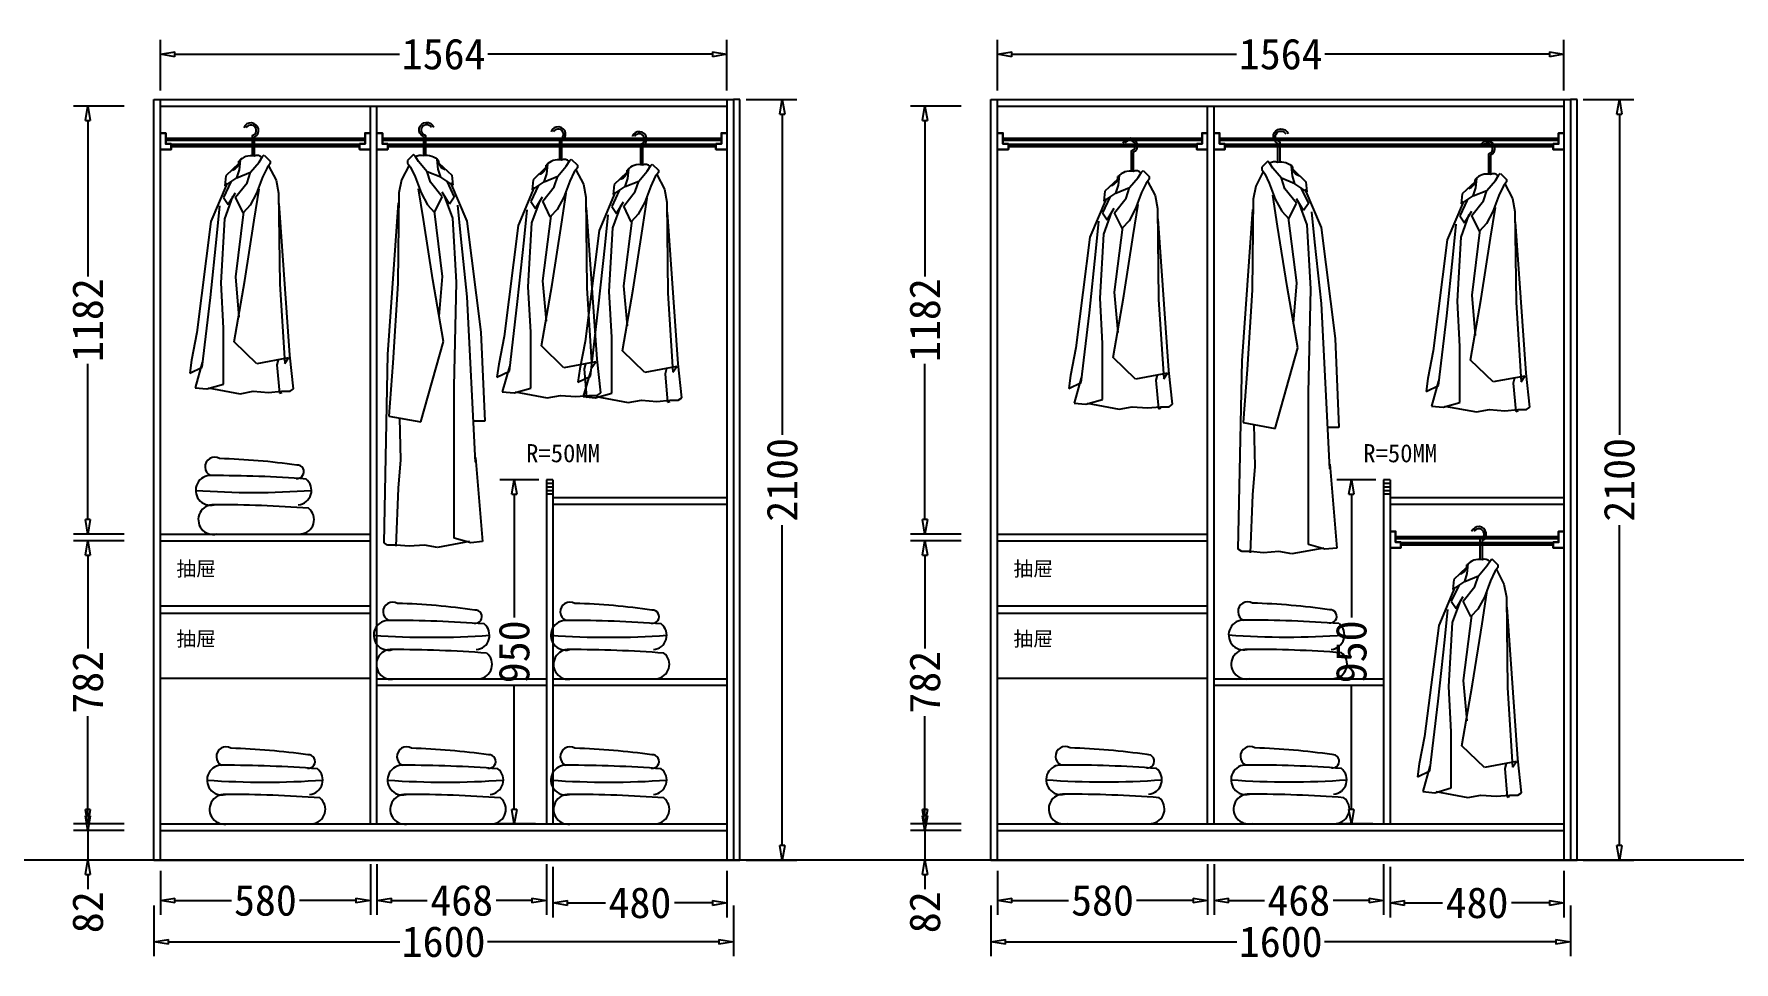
# Model space of a CAD drawing. Header units: millimetres. Extents: x 304407 to 361076, y -1262425 to -1203358.
# Drawn here: x 313729 to 318422, y -1209244 to -1206681 of the extents above; entities that cross this region are included whole.
import ezdxf

# ---------------------------------------------------------------- set-up
doc = ezdxf.new("R2010")
doc.units = ezdxf.units.MM
doc.header["$LTSCALE"] = 20
doc.layers.get('Defpoints').update_dxf_attribs({"color": 250})
for name, color, linetype in [('8', 8, 'Continuous'), ('LAYER10', 11, 'Continuous'), ('LAYER8', 11, 'Continuous'), ('图层3', 4, 'Continuous'), ('墙体', 40, 'Continuous')]:
    doc.layers.add(name, color=color, linetype=linetype)
doc.styles.get("Standard").update_dxf_attribs({"font": 'SimSun.ttf', "height": 85})
doc.styles.add('text', font='SimSun.ttf', dxfattribs={"height": 85})
doc.dimstyles.new('周文晶', dxfattribs={"dimtxt": 70, "dimasz": 40, "dimexe": 40, "dimexo": 30, "dimgap": 10, "dimtad": 0, "dimdec": 0, "dimtxsty": 'Standard', "dimblk": 'CLOSEDBLANK', "dimcen": 200, "dimclrd": 256, "dimclre": 256, "dimadec": 0, "dimazin": 0, "dimtfac": 1, "dimtdec": 0, "dimtmove": 0, "dimatfit": 3, "dimldrblk": 'CLOSEDBLANK', "dimfxl": 100, "dimfxlon": 1, "dimarcsym": 0})

# ---------------------------------------------------------------- blocks, each defined once
blk = doc.blocks.new('_ClosedBlank')
at = {"color": 0, "linetype": 'ByBlock', "lineweight": -2}
for p, q in [((-1, 0.17), (0, 0)), ((-1, 0.17), (-1, -0.17)), ((0, 0), (-1, -0.17))]:
    blk.add_line(p, q, dxfattribs=at)
blk = doc.blocks.new('*D96')
at = {"lineweight": -2, "transparency": 16777216}
for p, q in [((316388.9, -1208992.6), (316388.9, -1209114.2)), ((316968.9, -1208974.2), (316968.9, -1209114.2)), ((316428.9, -1209074.2), (316584.9, -1209074.2)), ((316928.9, -1209074.2), (316773, -1209074.2))]:
    blk.add_line(p, q, dxfattribs=at)
at = {"layer": 'Defpoints', "color": 0, "transparency": 16777216}
for p in [(316968.9, -1208862.6), (316388.9, -1208962.6), (316968.9, -1209074.2)]:
    blk.add_point(p, dxfattribs=at)
at = {"lineweight": -2, "transparency": 16777216, "xscale": 40, "yscale": 40, "zscale": 40, "rotation": 180}
blk.add_blockref('_ClosedBlank', (316388.9, -1209074.2), dxfattribs=at)
at = {"lineweight": -2, "transparency": 16777216, "xscale": 40, "yscale": 40, "zscale": 40}
blk.add_blockref('_ClosedBlank', (316968.9, -1209074.2), dxfattribs=at)
at = {"color": 0, "transparency": 16777216, "insert": (316678.9, -1209074.2), "char_height": 85, "attachment_point": 5}
blk.add_mtext('580', dxfattribs=at)
blk = doc.blocks.new('*D97')
at = {"lineweight": -2, "transparency": 16777216}
for p, q in [((316986.9, -1208974.2), (316986.9, -1209114.2)), ((317454.9, -1208974.2), (317454.9, -1209114.2)), ((317026.9, -1209074.2), (317125.9, -1209074.2)), ((317414.9, -1209074.2), (317315.9, -1209074.2))]:
    blk.add_line(p, q, dxfattribs=at)
at = {"layer": 'Defpoints', "color": 0, "transparency": 16777216}
for p in [(316986.9, -1206880.6), (317454.9, -1208862.6), (317454.9, -1209074.2)]:
    blk.add_point(p, dxfattribs=at)
at = {"lineweight": -2, "transparency": 16777216, "xscale": 40, "yscale": 40, "zscale": 40, "rotation": 180}
blk.add_blockref('_ClosedBlank', (316986.9, -1209074.2), dxfattribs=at)
at = {"lineweight": -2, "transparency": 16777216, "xscale": 40, "yscale": 40, "zscale": 40}
blk.add_blockref('_ClosedBlank', (317454.9, -1209074.2), dxfattribs=at)
at = {"color": 0, "transparency": 16777216, "insert": (317220.9, -1209074.2), "char_height": 85, "attachment_point": 5}
blk.add_mtext('468', dxfattribs=at)
blk = doc.blocks.new('*D98')
at = {"lineweight": -2, "transparency": 16777216}
for p, q in [((316388.9, -1206837.3), (316388.9, -1206697.3)), ((317952.9, -1206837.3), (317952.9, -1206697.3)), ((316428.9, -1206737.3), (317049, -1206737.3)), ((317912.9, -1206737.3), (317292.9, -1206737.3))]:
    blk.add_line(p, q, dxfattribs=at)
at = {"layer": 'Defpoints', "color": 0, "transparency": 16777216}
for p in [(317952.9, -1206737.3), (316388.9, -1206880.6), (317952.9, -1206880.6)]:
    blk.add_point(p, dxfattribs=at)
at = {"lineweight": -2, "transparency": 16777216, "xscale": 40, "yscale": 40, "zscale": 40, "rotation": 180}
blk.add_blockref('_ClosedBlank', (316388.9, -1206737.3), dxfattribs=at)
at = {"lineweight": -2, "transparency": 16777216, "xscale": 40, "yscale": 40, "zscale": 40}
blk.add_blockref('_ClosedBlank', (317952.9, -1206737.3), dxfattribs=at)
at = {"color": 0, "transparency": 16777216, "insert": (317170.9, -1206737.3), "char_height": 85, "attachment_point": 5}
blk.add_mtext('1564', dxfattribs=at)
blk = doc.blocks.new('*D99')
at = {"lineweight": -2, "transparency": 16777216}
for p, q in [((316370.9, -1209088.3), (316370.9, -1209228.3)), ((317970.9, -1209088.3), (317970.9, -1209228.3)), ((316410.9, -1209188.3), (317050, -1209188.3)), ((317930.9, -1209188.3), (317291.9, -1209188.3))]:
    blk.add_line(p, q, dxfattribs=at)
at = {"layer": 'Defpoints', "color": 0, "transparency": 16777216}
for p in [(316370.9, -1208962.6), (317970.9, -1208962.6), (317970.9, -1209188.3)]:
    blk.add_point(p, dxfattribs=at)
at = {"lineweight": -2, "transparency": 16777216, "xscale": 40, "yscale": 40, "zscale": 40, "rotation": 180}
blk.add_blockref('_ClosedBlank', (316370.9, -1209188.3), dxfattribs=at)
at = {"lineweight": -2, "transparency": 16777216, "xscale": 40, "yscale": 40, "zscale": 40}
blk.add_blockref('_ClosedBlank', (317970.9, -1209188.3), dxfattribs=at)
at = {"color": 0, "transparency": 16777216, "insert": (317170.9, -1209188.3), "char_height": 85, "attachment_point": 5}
blk.add_mtext('1600', dxfattribs=at)
blk = doc.blocks.new('*D100')
at = {"lineweight": -2, "transparency": 16777216}
for p, q in [((316188.7, -1208840.6), (316188.7, -1208800.6)), ((316288.7, -1208880.6), (316148.7, -1208880.6)), ((316188.7, -1208880.6), (316188.7, -1208962.6)), ((316288.7, -1208962.6), (316148.7, -1208962.6)), ((316188.7, -1209002.6), (316188.7, -1209042.6))]:
    blk.add_line(p, q, dxfattribs=at)
at = {"layer": 'Defpoints', "color": 0, "transparency": 16777216}
for p in [(316188.7, -1208880.6), (316388.9, -1208880.6), (316370.9, -1208962.6)]:
    blk.add_point(p, dxfattribs=at)
at = {"lineweight": -2, "transparency": 16777216, "xscale": 40, "yscale": 40, "zscale": 40}
for p, rotation in [((316188.7, -1208880.6), 270), ((316188.7, -1208962.6), 90)]:
    blk.add_blockref('_ClosedBlank', p, dxfattribs=dict(at, rotation=rotation))
at = {"color": 0, "transparency": 16777216, "insert": (316188.7, -1209106.7), "char_height": 85, "attachment_point": 5, "rotation": 90}
blk.add_mtext('82', dxfattribs=at)
blk = doc.blocks.new('*D101')
at = {"lineweight": -2, "transparency": 16777216}
for p, q in [((316288.7, -1208080.6), (316148.7, -1208080.6)), ((316188.7, -1208120.6), (316188.7, -1208378.5)), ((316188.7, -1208822.6), (316188.7, -1208564.8)), ((316288.7, -1208862.6), (316148.7, -1208862.6))]:
    blk.add_line(p, q, dxfattribs=at)
at = {"layer": 'Defpoints', "color": 0, "transparency": 16777216}
for p in [(316188.7, -1208080.6), (316388.9, -1208080.6), (316388.9, -1208862.6)]:
    blk.add_point(p, dxfattribs=at)
at = {"lineweight": -2, "transparency": 16777216, "xscale": 40, "yscale": 40, "zscale": 40}
for p, rotation in [((316188.7, -1208080.6), 90), ((316188.7, -1208862.6), 270)]:
    blk.add_blockref('_ClosedBlank', p, dxfattribs=dict(at, rotation=rotation))
at = {"color": 0, "transparency": 16777216, "insert": (316188.7, -1208471.6), "char_height": 85, "attachment_point": 5, "rotation": 90}
blk.add_mtext('782', dxfattribs=at)
blk = doc.blocks.new('*D102')
at = {"lineweight": -2, "transparency": 16777216}
for p, q in [((316288.7, -1206880.6), (316148.7, -1206880.6)), ((316188.7, -1206920.6), (316188.7, -1207351.4)), ((316188.7, -1208022.6), (316188.7, -1207591.9)), ((316288.7, -1208062.6), (316148.7, -1208062.6))]:
    blk.add_line(p, q, dxfattribs=at)
at = {"layer": 'Defpoints', "color": 0, "transparency": 16777216}
for p in [(316188.7, -1206880.6), (316388.9, -1206880.6), (316388.9, -1208062.6)]:
    blk.add_point(p, dxfattribs=at)
at = {"lineweight": -2, "transparency": 16777216, "xscale": 40, "yscale": 40, "zscale": 40}
for p, rotation in [((316188.7, -1206880.6), 90), ((316188.7, -1208062.6), 270)]:
    blk.add_blockref('_ClosedBlank', p, dxfattribs=dict(at, rotation=rotation))
at = {"color": 0, "transparency": 16777216, "insert": (316188.7, -1207471.6), "char_height": 85, "attachment_point": 5, "rotation": 90}
blk.add_mtext('1182', dxfattribs=at)
blk = doc.blocks.new('*D103')
at = {"lineweight": -2, "transparency": 16777216}
for p, q in [((318005.8, -1206862.6), (318145.8, -1206862.6)), ((318105.8, -1206902.6), (318105.8, -1207787.9)), ((318105.8, -1208922.6), (318105.8, -1208037.4)), ((318005.8, -1208962.6), (318145.8, -1208962.6))]:
    blk.add_line(p, q, dxfattribs=at)
at = {"layer": 'Defpoints', "color": 0, "transparency": 16777216}
for p in [(317970.9, -1206862.6), (318105.8, -1206862.6), (317970.9, -1208962.6)]:
    blk.add_point(p, dxfattribs=at)
at = {"lineweight": -2, "transparency": 16777216, "xscale": 40, "yscale": 40, "zscale": 40}
for p, rotation in [((318105.8, -1206862.6), 90), ((318105.8, -1208962.6), 270)]:
    blk.add_blockref('_ClosedBlank', p, dxfattribs=dict(at, rotation=rotation))
at = {"color": 0, "transparency": 16777216, "insert": (318105.8, -1207912.6), "char_height": 85, "attachment_point": 5, "rotation": 90}
blk.add_mtext('2100', dxfattribs=at)
blk = doc.blocks.new('*D104')
at = {"lineweight": -2, "transparency": 16777216}
for p, q in [((317433.9, -1207912.6), (317325.9, -1207912.6)), ((317365.9, -1207952.6), (317365.9, -1208292.6)), ((317365.9, -1208822.6), (317365.9, -1208482.6)), ((317424.9, -1208862.6), (317325.9, -1208862.6))]:
    blk.add_line(p, q, dxfattribs=at)
at = {"layer": 'Defpoints', "color": 0, "transparency": 16777216}
for p in [(317463.9, -1207912.6), (317365.9, -1208862.6), (317454.9, -1208862.6)]:
    blk.add_point(p, dxfattribs=at)
at = {"lineweight": -2, "transparency": 16777216, "xscale": 40, "yscale": 40, "zscale": 40}
for p, rotation in [((317365.9, -1207912.6), 90), ((317365.9, -1208862.6), 270)]:
    blk.add_blockref('_ClosedBlank', p, dxfattribs=dict(at, rotation=rotation))
at = {"color": 0, "transparency": 16777216, "insert": (317365.9, -1208387.6), "char_height": 85, "attachment_point": 5, "rotation": 90}
blk.add_mtext('950', dxfattribs=at)
blk = doc.blocks.new('*D105')
at = {"lineweight": -2, "transparency": 16777216}
for p, q in [((317472.9, -1208980.9), (317472.9, -1209120.9)), ((317952.9, -1208992.6), (317952.9, -1209120.9)), ((317512.9, -1209080.9), (317617.5, -1209080.9)), ((317912.9, -1209080.9), (317808.4, -1209080.9))]:
    blk.add_line(p, q, dxfattribs=at)
at = {"layer": 'Defpoints', "color": 0, "transparency": 16777216}
for p in [(317472.9, -1208862.6), (317952.9, -1208962.6), (317952.9, -1209080.9)]:
    blk.add_point(p, dxfattribs=at)
at = {"lineweight": -2, "transparency": 16777216, "xscale": 40, "yscale": 40, "zscale": 40, "rotation": 180}
blk.add_blockref('_ClosedBlank', (317472.9, -1209080.9), dxfattribs=at)
at = {"lineweight": -2, "transparency": 16777216, "xscale": 40, "yscale": 40, "zscale": 40}
blk.add_blockref('_ClosedBlank', (317952.9, -1209080.9), dxfattribs=at)
at = {"color": 0, "transparency": 16777216, "insert": (317712.9, -1209080.9), "char_height": 85, "attachment_point": 5}
blk.add_mtext('480', dxfattribs=at)
blk = doc.blocks.new('*D64')
at = {"lineweight": -2, "transparency": 16777216}
for p, q in [((314077.7, -1208992.6), (314077.7, -1209114.2)), ((314657.7, -1208974.2), (314657.7, -1209114.2)), ((314117.7, -1209074.2), (314273.7, -1209074.2)), ((314617.7, -1209074.2), (314461.8, -1209074.2))]:
    blk.add_line(p, q, dxfattribs=at)
at = {"layer": 'Defpoints', "color": 0, "transparency": 16777216}
for p in [(314657.7, -1208862.6), (314077.7, -1208962.6), (314657.7, -1209074.2)]:
    blk.add_point(p, dxfattribs=at)
at = {"lineweight": -2, "transparency": 16777216, "xscale": 40, "yscale": 40, "zscale": 40, "rotation": 180}
blk.add_blockref('_ClosedBlank', (314077.7, -1209074.2), dxfattribs=at)
at = {"lineweight": -2, "transparency": 16777216, "xscale": 40, "yscale": 40, "zscale": 40}
blk.add_blockref('_ClosedBlank', (314657.7, -1209074.2), dxfattribs=at)
at = {"color": 0, "transparency": 16777216, "insert": (314367.7, -1209074.2), "char_height": 85, "attachment_point": 5}
blk.add_mtext('580', dxfattribs=at)
blk = doc.blocks.new('*D65')
at = {"lineweight": -2, "transparency": 16777216}
for p, q in [((314675.7, -1208974.2), (314675.7, -1209114.2)), ((315143.7, -1208974.2), (315143.7, -1209114.2)), ((314715.7, -1209074.2), (314814.7, -1209074.2)), ((315103.7, -1209074.2), (315004.7, -1209074.2))]:
    blk.add_line(p, q, dxfattribs=at)
at = {"layer": 'Defpoints', "color": 0, "transparency": 16777216}
for p in [(314675.7, -1206880.6), (315143.7, -1208862.6), (315143.7, -1209074.2)]:
    blk.add_point(p, dxfattribs=at)
at = {"lineweight": -2, "transparency": 16777216, "xscale": 40, "yscale": 40, "zscale": 40, "rotation": 180}
blk.add_blockref('_ClosedBlank', (314675.7, -1209074.2), dxfattribs=at)
at = {"lineweight": -2, "transparency": 16777216, "xscale": 40, "yscale": 40, "zscale": 40}
blk.add_blockref('_ClosedBlank', (315143.7, -1209074.2), dxfattribs=at)
at = {"color": 0, "transparency": 16777216, "insert": (314909.7, -1209074.2), "char_height": 85, "attachment_point": 5}
blk.add_mtext('468', dxfattribs=at)
blk = doc.blocks.new('*D66')
at = {"lineweight": -2, "transparency": 16777216}
for p, q in [((314077.7, -1206837.3), (314077.7, -1206697.3)), ((315641.7, -1206837.3), (315641.7, -1206697.3)), ((314117.7, -1206737.3), (314737.8, -1206737.3)), ((315601.7, -1206737.3), (314981.6, -1206737.3))]:
    blk.add_line(p, q, dxfattribs=at)
at = {"layer": 'Defpoints', "color": 0, "transparency": 16777216}
for p in [(315641.7, -1206737.3), (314077.7, -1206880.6), (315641.7, -1206880.6)]:
    blk.add_point(p, dxfattribs=at)
at = {"lineweight": -2, "transparency": 16777216, "xscale": 40, "yscale": 40, "zscale": 40, "rotation": 180}
blk.add_blockref('_ClosedBlank', (314077.7, -1206737.3), dxfattribs=at)
at = {"lineweight": -2, "transparency": 16777216, "xscale": 40, "yscale": 40, "zscale": 40}
blk.add_blockref('_ClosedBlank', (315641.7, -1206737.3), dxfattribs=at)
at = {"color": 0, "transparency": 16777216, "insert": (314859.7, -1206737.3), "char_height": 85, "attachment_point": 5}
blk.add_mtext('1564', dxfattribs=at)
blk = doc.blocks.new('*D67')
at = {"lineweight": -2, "transparency": 16777216}
for p, q in [((314059.7, -1209088.3), (314059.7, -1209228.3)), ((315659.7, -1209088.3), (315659.7, -1209228.3)), ((314099.7, -1209188.3), (314738.7, -1209188.3)), ((315619.7, -1209188.3), (314980.7, -1209188.3))]:
    blk.add_line(p, q, dxfattribs=at)
at = {"layer": 'Defpoints', "color": 0, "transparency": 16777216}
for p in [(314059.7, -1208962.6), (315659.7, -1208962.6), (315659.7, -1209188.3)]:
    blk.add_point(p, dxfattribs=at)
at = {"lineweight": -2, "transparency": 16777216, "xscale": 40, "yscale": 40, "zscale": 40, "rotation": 180}
blk.add_blockref('_ClosedBlank', (314059.7, -1209188.3), dxfattribs=at)
at = {"lineweight": -2, "transparency": 16777216, "xscale": 40, "yscale": 40, "zscale": 40}
blk.add_blockref('_ClosedBlank', (315659.7, -1209188.3), dxfattribs=at)
at = {"color": 0, "transparency": 16777216, "insert": (314859.7, -1209188.3), "char_height": 85, "attachment_point": 5}
blk.add_mtext('1600', dxfattribs=at)
blk = doc.blocks.new('*D68')
at = {"lineweight": -2, "transparency": 16777216}
for p, q in [((313877.5, -1208840.6), (313877.5, -1208800.6)), ((313977.5, -1208880.6), (313837.5, -1208880.6)), ((313877.5, -1208880.6), (313877.5, -1208962.6)), ((313977.5, -1208962.6), (313837.5, -1208962.6)), ((313877.5, -1209002.6), (313877.5, -1209042.6))]:
    blk.add_line(p, q, dxfattribs=at)
at = {"layer": 'Defpoints', "color": 0, "transparency": 16777216}
for p in [(313877.5, -1208880.6), (314077.7, -1208880.6), (314059.7, -1208962.6)]:
    blk.add_point(p, dxfattribs=at)
at = {"lineweight": -2, "transparency": 16777216, "xscale": 40, "yscale": 40, "zscale": 40}
for p, rotation in [((313877.5, -1208880.6), 270), ((313877.5, -1208962.6), 90)]:
    blk.add_blockref('_ClosedBlank', p, dxfattribs=dict(at, rotation=rotation))
at = {"color": 0, "transparency": 16777216, "insert": (313877.5, -1209106.7), "char_height": 85, "attachment_point": 5, "rotation": 90}
blk.add_mtext('82', dxfattribs=at)
blk = doc.blocks.new('*D69')
at = {"lineweight": -2, "transparency": 16777216}
for p, q in [((313977.5, -1208080.6), (313837.5, -1208080.6)), ((313877.5, -1208120.6), (313877.5, -1208378.5)), ((313877.5, -1208822.6), (313877.5, -1208564.8)), ((313977.5, -1208862.6), (313837.5, -1208862.6))]:
    blk.add_line(p, q, dxfattribs=at)
at = {"layer": 'Defpoints', "color": 0, "transparency": 16777216}
for p in [(313877.5, -1208080.6), (314077.7, -1208080.6), (314077.7, -1208862.6)]:
    blk.add_point(p, dxfattribs=at)
at = {"lineweight": -2, "transparency": 16777216, "xscale": 40, "yscale": 40, "zscale": 40}
for p, rotation in [((313877.5, -1208080.6), 90), ((313877.5, -1208862.6), 270)]:
    blk.add_blockref('_ClosedBlank', p, dxfattribs=dict(at, rotation=rotation))
at = {"color": 0, "transparency": 16777216, "insert": (313877.5, -1208471.6), "char_height": 85, "attachment_point": 5, "rotation": 90}
blk.add_mtext('782', dxfattribs=at)
blk = doc.blocks.new('*D70')
at = {"lineweight": -2, "transparency": 16777216}
for p, q in [((313977.5, -1206880.6), (313837.5, -1206880.6)), ((313877.5, -1206920.6), (313877.5, -1207351.4)), ((313877.5, -1208022.6), (313877.5, -1207591.9)), ((313977.5, -1208062.6), (313837.5, -1208062.6))]:
    blk.add_line(p, q, dxfattribs=at)
at = {"layer": 'Defpoints', "color": 0, "transparency": 16777216}
for p in [(313877.5, -1206880.6), (314077.7, -1206880.6), (314077.7, -1208062.6)]:
    blk.add_point(p, dxfattribs=at)
at = {"lineweight": -2, "transparency": 16777216, "xscale": 40, "yscale": 40, "zscale": 40}
for p, rotation in [((313877.5, -1206880.6), 90), ((313877.5, -1208062.6), 270)]:
    blk.add_blockref('_ClosedBlank', p, dxfattribs=dict(at, rotation=rotation))
at = {"color": 0, "transparency": 16777216, "insert": (313877.5, -1207471.6), "char_height": 85, "attachment_point": 5, "rotation": 90}
blk.add_mtext('1182', dxfattribs=at)
blk = doc.blocks.new('*D71')
at = {"lineweight": -2, "transparency": 16777216}
for p, q in [((315694.6, -1206862.6), (315834.6, -1206862.6)), ((315794.6, -1206902.6), (315794.6, -1207787.9)), ((315794.6, -1208922.6), (315794.6, -1208037.4)), ((315694.6, -1208962.6), (315834.6, -1208962.6))]:
    blk.add_line(p, q, dxfattribs=at)
at = {"layer": 'Defpoints', "color": 0, "transparency": 16777216}
for p in [(315659.7, -1206862.6), (315794.6, -1206862.6), (315659.7, -1208962.6)]:
    blk.add_point(p, dxfattribs=at)
at = {"lineweight": -2, "transparency": 16777216, "xscale": 40, "yscale": 40, "zscale": 40}
for p, rotation in [((315794.6, -1206862.6), 90), ((315794.6, -1208962.6), 270)]:
    blk.add_blockref('_ClosedBlank', p, dxfattribs=dict(at, rotation=rotation))
at = {"color": 0, "transparency": 16777216, "insert": (315794.6, -1207912.6), "char_height": 85, "attachment_point": 5, "rotation": 90}
blk.add_mtext('2100', dxfattribs=at)
blk = doc.blocks.new('*D72')
at = {"lineweight": -2, "transparency": 16777216}
for p, q in [((315122.7, -1207912.6), (315014.7, -1207912.6)), ((315054.7, -1207952.6), (315054.7, -1208292.6)), ((315054.7, -1208822.6), (315054.7, -1208482.6)), ((315113.7, -1208862.6), (315014.7, -1208862.6))]:
    blk.add_line(p, q, dxfattribs=at)
at = {"layer": 'Defpoints', "color": 0, "transparency": 16777216}
for p in [(315152.7, -1207912.6), (315054.7, -1208862.6), (315143.7, -1208862.6)]:
    blk.add_point(p, dxfattribs=at)
at = {"lineweight": -2, "transparency": 16777216, "xscale": 40, "yscale": 40, "zscale": 40}
for p, rotation in [((315054.7, -1207912.6), 90), ((315054.7, -1208862.6), 270)]:
    blk.add_blockref('_ClosedBlank', p, dxfattribs=dict(at, rotation=rotation))
at = {"color": 0, "transparency": 16777216, "insert": (315054.7, -1208387.6), "char_height": 85, "attachment_point": 5, "rotation": 90}
blk.add_mtext('950', dxfattribs=at)
blk = doc.blocks.new('*D73')
at = {"lineweight": -2, "transparency": 16777216}
for p, q in [((315161.7, -1208980.9), (315161.7, -1209120.9)), ((315641.7, -1208992.6), (315641.7, -1209120.9)), ((315201.7, -1209080.9), (315306.2, -1209080.9)), ((315601.7, -1209080.9), (315497.2, -1209080.9))]:
    blk.add_line(p, q, dxfattribs=at)
at = {"layer": 'Defpoints', "color": 0, "transparency": 16777216}
for p in [(315161.7, -1208862.6), (315641.7, -1208962.6), (315641.7, -1209080.9)]:
    blk.add_point(p, dxfattribs=at)
at = {"lineweight": -2, "transparency": 16777216, "xscale": 40, "yscale": 40, "zscale": 40, "rotation": 180}
blk.add_blockref('_ClosedBlank', (315161.7, -1209080.9), dxfattribs=at)
at = {"lineweight": -2, "transparency": 16777216, "xscale": 40, "yscale": 40, "zscale": 40}
blk.add_blockref('_ClosedBlank', (315641.7, -1209080.9), dxfattribs=at)
at = {"color": 0, "transparency": 16777216, "insert": (315401.7, -1209080.9), "char_height": 85, "attachment_point": 5}
blk.add_mtext('480', dxfattribs=at)
blk = doc.blocks.new('A$C1C5764E0')
at = {"layer": '8'}
for p, q in [((172.3, 708.4), (172.3, 657.4)), ((178.3, 708.4), (178.3, 657.4)), ((201.2, 654.6), (205.3, 658.7)), ((205.3, 658.7), (222, 642.1)), ((135.3, 635.3), (99.9, 601.9)), ((130.4, 596.4), (137.4, 618.5)), ((130.4, 596.4), (167.9, 611.6)), ((137.4, 618.5), (140.1, 644.9)), ((158.2, 582.5), (167.9, 611.6)), ((167.9, 611.6), (191.5, 639.3)), ((191.5, 639.3), (201.2, 654.6)), ((213.6, 624.1), (201.2, 597.8)), ((222, 635.2), (213.6, 624.1)), ((217.8, 629.6), (238.6, 589.4)), ((222, 642.1), (222, 635.2)), ((103, 580.9), (58.4, 475.1)), ((113.7, 585.2), (93.2, 541.7)), ((99.9, 601.9), (97.1, 574.2)), ((97.1, 574.2), (130.4, 596.4)), ((126.3, 542.3), (158.2, 582.5)), ((178.3, 479.5), (191.3, 564.6)), ((201.2, 597.8), (184.5, 553.4)), ((238.6, 589.4), (245.5, 553.4)), ((75, 435), (83.4, 518.8)), ((93.2, 541.7), (106.3, 522.1)), ((96.5, 482.8), (119.4, 544.9)), ((106.3, 522.1), (125.9, 554.7)), ((147.1, 499.3), (126.3, 542.3)), ((166.5, 520.1), (147.1, 499.3)), ((184.5, 553.4), (166.5, 520.1)), ((245.5, 553.4), (248.3, 302.5)), ((276.4, 106.8), (247, 525.3)), ((58.4, 475.1), (19.5, 168.8)), ((86.6, 306.3), (96.5, 482.8)), ((148.8, 502.4), (125.9, 322.6)), ((152.1, 312.8), (178.3, 479.5)), ((57, 265.8), (75, 435)), ((93.2, 180.9), (86.6, 306.3)), ((122.6, 142.8), (152.1, 312.8)), ((125.9, 322.6), (135.7, 211.4)), ((248.3, 302.5), (262.2, 83.5)), ((34.3, 73.1), (57, 265.8)), ((19.5, 168.8), (4.8, 92.7)), ((93.2, 26.2), (93.2, 180.9)), ((184.8, 82.8), (122.6, 142.8)), ((273.1, 99.1), (184.8, 82.8)), ((262.2, 83.5), (273.1, 99.1)), ((286.7, 13.1), (276.4, 106.8)), ((4.8, 92.7), (0, 56.7)), ((0, 56.7), (34.3, 73.1)), ((34.3, 86.2), (14.7, 16.3)), ((244.2, 93.8), (240.9, 79.6)), ((240.9, 79.6), (247.4, 1.1)), ((14.7, 16.3), (47.4, 13.1)), ((47.4, 13.1), (93.2, 26.2)), ((50.7, 16.3), (139, 0)), ((139, 0), (175, 6.5)), ((175, 6.5), (217.5, 3.3)), ((217.5, 3.3), (253.5, 6.5)), ((247.4, 1.1), (254, 3.3)), ((253.5, 6.5), (276.9, 6.5)), ((276.9, 6.5), (286.7, 13.1))]:
    blk.add_line(p, q, dxfattribs=at)
for centre, radius, start, end in [((168.9, 727.1), 20.9, 296.6338, 159.5285), ((168.9, 727.1), 14.9, 296.6338, 150.6175), ((175.9, 709.9), 3.91, 94.6712, 201.9626), ((186.2, 639.8), 18, 42.48, 116.3392), ((110.9, 641.2), 25.1, 286.2636, 2.0248), ((168.9, 613.1), 43.9, 77.6993, 138.5966)]:
    blk.add_arc(centre, radius, start, end, dxfattribs=at)
blk = doc.blocks.new('A$C4F477F88')
at = {"layer": 'LAYER10'}
blk.add_blockref('A$C1C5764E0', (0, 0), dxfattribs=at)
blk = doc.blocks.new('A$C5E603B19')
at = {"layer": 'LAYER8'}
blk.add_blockref('A$C4F477F88', (0, 0), dxfattribs=at)
blk = doc.blocks.new('A$C1B0A679D')
at = {"layer": '图层3'}
blk.add_blockref('A$C5E603B19', (0, 0), dxfattribs=at)
blk = doc.blocks.new('A$C52EB379C')
at = {"layer": '8'}
for p, q in [((163.3, 1134.6), (163.3, 1083.5)), ((169.3, 1134.6), (169.3, 1083.5)), ((182.5, 1065.5), (192.3, 1080.7)), ((192.3, 1080.7), (196.4, 1084.9)), ((196.4, 1084.9), (213.1, 1068.3)), ((126.4, 1061.5), (91, 1028.1)), ((121.5, 1022.5), (128.4, 1044.7)), ((121.5, 1022.5), (159, 1037.8)), ((128.4, 1044.7), (131.2, 1071)), ((149.3, 1008.7), (159, 1037.8)), ((159, 1037.8), (182.5, 1065.5)), ((204.7, 1050.2), (192.3, 1023.9)), ((213.1, 1061.3), (204.7, 1050.2)), ((208.9, 1055.8), (229.7, 1015.6)), ((213.1, 1068.3), (213.1, 1061.3)), ((94.1, 1007.1), (49.5, 901.3)), ((104.8, 1011.4), (84.3, 967.8)), ((91, 1028.1), (88.2, 1000.3)), ((88.2, 1000.3), (121.5, 1022.5)), ((117.4, 968.5), (149.3, 1008.7)), ((169.3, 905.7), (182.4, 990.7)), ((192.3, 1023.9), (175.6, 979.5)), ((229.7, 1015.6), (236.6, 979.5)), ((66.1, 861.1), (74.5, 944.9)), ((84.3, 967.8), (97.4, 948.2)), ((87.6, 909), (110.5, 971.1)), ((97.4, 948.2), (117, 980.9)), ((138.2, 925.5), (117.4, 968.5)), ((157.6, 946.3), (138.2, 925.5)), ((175.6, 979.5), (157.6, 946.3)), ((236.6, 979.5), (239.4, 728.7)), ((267.5, 533), (238.1, 951.5)), ((49.5, 901.3), (10.6, 595)), ((77.7, 732.4), (87.6, 909)), ((139.9, 928.6), (117, 748.8)), ((143.2, 738.9), (169.3, 905.7)), ((48.1, 692), (66.1, 861.1)), ((84.3, 444.7), (77.7, 732.4)), ((113.7, 568.9), (143.2, 738.9)), ((117, 748.8), (126.8, 637.6)), ((239.4, 728.7), (253.3, 509.7)), ((25.4, 235.4), (48.1, 692)), ((10.6, 595), (0, 349)), ((175.9, 346.6), (113.7, 568.9)), ((277.8, 13.1), (267.5, 533)), ((253.3, 509.7), (264.2, 362.9)), ((84.3, 26.2), (84.3, 444.7)), ((0, 349), (31, 349)), ((264.2, 362.9), (175.9, 346.6)), ((235.3, 357.6), (232, 242)), ((25.4, 248.5), (5.8, 16.3)), ((232, 242), (238.5, 163.5)), ((238.5, 163.5), (245.1, 3.3)), ((5.8, 16.3), (38.5, 13.1)), ((38.5, 13.1), (84.3, 26.2)), ((41.7, 16.3), (130.1, 0)), ((130.1, 0), (166.1, 6.5)), ((166.1, 6.5), (208.6, 3.3)), ((208.6, 3.3), (244.6, 6.5)), ((244.6, 6.5), (268, 6.5)), ((268, 6.5), (277.8, 13.1))]:
    blk.add_line(p, q, dxfattribs=at)
for centre, radius, start, end in [((160, 1153.2), 20.9, 296.6338, 159.5285), ((160, 1153.2), 14.9, 296.6338, 150.6175), ((167, 1136), 3.91, 94.6712, 201.9626), ((160, 1039.2), 43.9, 77.6993, 138.5966), ((177.3, 1066), 18, 42.48, 116.3392), ((102, 1067.4), 25.1, 286.2636, 2.0248)]:
    blk.add_arc(centre, radius, start, end, dxfattribs=at)
blk = doc.blocks.new('A$C05785CA5')
at = {"layer": 'LAYER10'}
blk.add_blockref('A$C52EB379C', (0, 0), dxfattribs=at)
blk = doc.blocks.new('A$C100967EE')
at = {"layer": 'LAYER10'}
blk.add_blockref('A$C05785CA5', (0, 0), dxfattribs=at)
blk = doc.blocks.new('A$C65D30603')
at = {"layer": 'LAYER8'}
blk.add_blockref('A$C100967EE', (0, 0), dxfattribs=at)
blk = doc.blocks.new('A$C50CE712E')
at = {"layer": '图层3'}
blk.add_blockref('A$C65D30603', (0, 0), dxfattribs=at)
blk = doc.blocks.new('A$C11F00F61')
at = {"color": 8}
blk.add_line((48.2, 0), (290.3, 1.2), dxfattribs=at)
at = {"layer": '墙体', "color": 8}
for centre, radius, start, end in [((52.6, 186.6), 26.7, 59.8021, 244.0801), ((9.8, -1698.7), 1909.1, 81.8981, 88.3112), ((280.3, 173), 18.4, 260.1551, 94.4157), ((41, 121.6), 41, 86.0834, 284.0988), ((53.8, -3125.6), 3288.1, 85.6244, 90.1755), ((279.7, 121.7), 40, 274.9406, 51.3165), ((159.2, 2329.1), 2213.2, 265.8756, 274.159), ((48.2, 41), 41, 86.0834, 284.0988), ((61, -3206.2), 3288.1, 85.6244, 90.1755), ((286.9, 41.1), 40, 274.9406, 51.3165)]:
    blk.add_arc(centre, radius, start, end, dxfattribs=at)

msp = doc.modelspace()

# ---------------------------------------------------------------- linework, layer by layer
for p, q in [((314059.7, -1208962.6), (314059.7, -1206862.6)), ((314059.7, -1206862.6), (315659.7, -1206862.6)), ((314077.7, -1208962.6), (314077.7, -1206862.6)), ((314077.7, -1206880.6), (315641.7, -1206880.6)), ((314657.7, -1208862.6), (314657.7, -1206880.6)), ((314675.7, -1208862.6), (314675.7, -1206880.6)), ((315641.7, -1206862.6), (315641.7, -1208962.6)), ((315659.7, -1206862.6), (315659.7, -1208962.6)), ((315677.7, -1206862.6), (315659.7, -1206862.6)), ((315677.7, -1208962.6), (315677.7, -1206862.6)), ((316370.9, -1208962.6), (316370.9, -1206862.6)), ((316370.9, -1206862.6), (317970.9, -1206862.6)), ((316388.9, -1208962.6), (316388.9, -1206862.6)), ((316388.9, -1206880.6), (317952.9, -1206880.6)), ((316968.9, -1208862.6), (316968.9, -1206880.6)), ((316986.9, -1208862.6), (316986.9, -1206880.6)), ((317952.9, -1206862.6), (317952.9, -1208962.6)), ((317970.9, -1206862.6), (317970.9, -1208962.6)), ((317988.9, -1206862.6), (317970.9, -1206862.6)), ((317988.9, -1208962.6), (317988.9, -1206862.6)), ((315143.7, -1207912.6), (315143.7, -1208862.6)), ((315161.7, -1207912.6), (315143.7, -1207912.6)), ((315161.7, -1207922.6), (315143.7, -1207922.6)), ((315161.7, -1207932.6), (315143.7, -1207932.6)), ((315161.7, -1207912.6), (315161.7, -1208862.6)), ((317454.9, -1207912.6), (317454.9, -1208862.6)), ((317472.9, -1207912.6), (317454.9, -1207912.6)), ((317472.9, -1207922.6), (317454.9, -1207922.6)), ((317472.9, -1207932.6), (317454.9, -1207932.6)), ((317472.9, -1207912.6), (317472.9, -1208862.6)), ((315161.7, -1207942.6), (315143.7, -1207942.6)), ((315161.7, -1207952.6), (315143.7, -1207952.6)), ((315641.7, -1207962.6), (315161.7, -1207962.6)), ((317472.9, -1207942.6), (317454.9, -1207942.6)), ((317472.9, -1207952.6), (317454.9, -1207952.6)), ((317952.9, -1207962.6), (317472.9, -1207962.6)), ((315641.7, -1207980.6), (315161.7, -1207980.6)), ((317952.9, -1207980.6), (317472.9, -1207980.6)), ((314077.7, -1208062.6), (314657.7, -1208062.6)), ((316388.9, -1208062.6), (316968.9, -1208062.6)), ((314077.7, -1208080.6), (314657.7, -1208080.6)), ((316388.9, -1208080.6), (316968.9, -1208080.6)), ((314077.7, -1208260.6), (314657.7, -1208260.6)), ((316388.9, -1208260.6), (316968.9, -1208260.6)), ((314077.7, -1208280.6), (314657.7, -1208280.6)), ((316388.9, -1208280.6), (316968.9, -1208280.6)), ((314077.7, -1208460.6), (314657.7, -1208460.6)), ((315143.7, -1208462.6), (314675.7, -1208462.6)), ((315143.7, -1208480.6), (314675.7, -1208480.6)), ((315641.7, -1208462.6), (315161.7, -1208462.6)), ((315641.7, -1208480.6), (315161.7, -1208480.6)), ((316388.9, -1208460.6), (316968.9, -1208460.6)), ((317454.9, -1208462.6), (316986.9, -1208462.6)), ((317454.9, -1208480.6), (316986.9, -1208480.6)), ((314077.7, -1208862.6), (315641.7, -1208862.6)), ((316388.9, -1208862.6), (317952.9, -1208862.6)), ((314077.7, -1208880.6), (315641.7, -1208880.6)), ((316388.9, -1208880.6), (317952.9, -1208880.6)), ((314059.7, -1208962.6), (315659.7, -1208962.6)), ((315659.7, -1208962.6), (315677.7, -1208962.6)), ((316370.9, -1208962.6), (317970.9, -1208962.6)), ((317970.9, -1208962.6), (317988.9, -1208962.6))]:
    msp.add_line(p, q)
at = {"color": 8}
msp.add_line((361075.9, -1208962.6), (304407.4, -1208962.6), dxfattribs=at)
at = {"lineweight": 30}
for points in [[(314077.7, -1206955), (314092.7, -1206955), (314092.7, -1206985), (314107.7, -1206985), (314107.7, -1207000), (314077.7, -1207000)], [(314642.7, -1206970), (314092.7, -1206970)], [(314642.7, -1206974.5), (314092.7, -1206974.5)], [(314627.7, -1206987), (314107.7, -1206987)], [(314627.7, -1206992.5), (314107.7, -1206992.5)], [(314657.7, -1206955), (314642.7, -1206955), (314642.7, -1206985), (314627.7, -1206985), (314627.7, -1207000), (314657.7, -1207000)], [(314675.7, -1206955), (314690.7, -1206955), (314690.7, -1206985), (314705.7, -1206985), (314705.7, -1207000), (314675.7, -1207000)], [(315626.7, -1206970), (314690.7, -1206970)], [(315626.7, -1206974.5), (314690.7, -1206974.5)], [(315611.7, -1206987), (314705.7, -1206987)], [(315611.7, -1206992.5), (314705.7, -1206992.5)], [(315641.7, -1206955), (315626.7, -1206955), (315626.7, -1206985), (315611.7, -1206985), (315611.7, -1207000), (315641.7, -1207000)], [(316388.9, -1206955), (316403.9, -1206955), (316403.9, -1206985), (316418.9, -1206985), (316418.9, -1207000), (316388.9, -1207000)], [(316953.9, -1206970), (316403.9, -1206970)], [(316953.9, -1206974.5), (316403.9, -1206974.5)], [(316938.9, -1206987), (316418.9, -1206987)], [(316938.9, -1206992.5), (316418.9, -1206992.5)], [(316968.9, -1206955), (316953.9, -1206955), (316953.9, -1206985), (316938.9, -1206985), (316938.9, -1207000), (316968.9, -1207000)], [(316986.9, -1206955), (317001.9, -1206955), (317001.9, -1206985), (317016.9, -1206985), (317016.9, -1207000), (316986.9, -1207000)], [(317937.9, -1206970), (317001.9, -1206970)], [(317937.9, -1206974.5), (317001.9, -1206974.5)], [(317922.9, -1206987), (317016.9, -1206987)], [(317922.9, -1206992.5), (317016.9, -1206992.5)], [(317952.9, -1206955), (317937.9, -1206955), (317937.9, -1206985), (317922.9, -1206985), (317922.9, -1207000), (317952.9, -1207000)], [(317472.9, -1208055), (317487.9, -1208055), (317487.9, -1208085), (317502.9, -1208085), (317502.9, -1208100), (317472.9, -1208100)], [(317937.9, -1208070), (317487.9, -1208070)], [(317952.9, -1208055), (317937.9, -1208055), (317937.9, -1208085), (317922.9, -1208085), (317922.9, -1208100), (317952.9, -1208100)], [(317937.9, -1208074.5), (317487.9, -1208074.5)], [(317922.9, -1208087), (317502.9, -1208087)], [(317922.9, -1208092.5), (317502.9, -1208092.5)]]:
    msp.add_lwpolyline(points, dxfattribs=at)

# ---------------------------------------------------------------- block references
for name, p in [('A$C1B0A679D', (314158.8, -1207674.7)), ('A$C1B0A679D', (315007, -1207685.8)), ('A$C1B0A679D', (315230.6, -1207699.2)), ('A$C1B0A679D', (316585.6, -1207717.2)), ('A$C1B0A679D', (317572.2, -1207725.1)), ('A$C11F00F61', (314175.2, -1208063.4)), ('A$C1B0A679D', (317548.7, -1208789.7)), ('A$C11F00F61', (314666.7, -1208463.4)), ('A$C11F00F61', (315156, -1208463.4)), ('A$C11F00F61', (317027.1, -1208462.6)), ('A$C11F00F61', (314206.4, -1208863.4)), ('A$C11F00F61', (314704.9, -1208863.4)), ('A$C11F00F61', (315156, -1208863.4)), ('A$C11F00F61', (316523.1, -1208862.6)), ('A$C11F00F61', (317033.6, -1208862.6))]:
    msp.add_blockref(name, p)
at = {"xscale": -1}
for p in [(314973.1, -1208099.5), (317331.6, -1208117.4)]:
    msp.add_blockref('A$C50CE712E', p, dxfattribs=at)

# ---------------------------------------------------------------- texts
at = {"attachment_point": 1, "style": 'text'}
for s, insert, char_height, width in [('R=50MM', (315087.5, -1207814.1), 50, 419.038), ('R=50MM', (317398.7, -1207814.1), 50, 419.038), ('抽屉', (314122, -1208138.3), 40, 305.609), ('抽屉', (316433.2, -1208138.3), 40, 305.609), ('抽屉', (314122, -1208331.7), 40, 305.609), ('抽屉', (316433.2, -1208331.7), 40, 305.609)]:
    msp.add_mtext(s, dxfattribs=dict(at, insert=insert, char_height=char_height, width=width))

# ---------------------------------------------------------------- dimensions: what is measured, and where the dimension line sits
for base, p1, p2, picture, middle in [((315641.7, -1206737.3), (314077.7, -1206880.6), (315641.7, -1206880.6), '*D66', (314859.7, -1206737.3)), ((317952.9, -1206737.3), (316388.9, -1206880.6), (317952.9, -1206880.6), '*D98', (317170.9, -1206737.3)), ((315143.7, -1209074.2), (314675.7, -1206880.6), (315143.7, -1208862.6), '*D65', (314909.7, -1209074.2)), ((317454.9, -1209074.2), (316986.9, -1206880.6), (317454.9, -1208862.6), '*D97', (317220.9, -1209074.2)), ((314657.7, -1209074.2), (314077.7, -1208962.6), (314657.7, -1208862.6), '*D64', (314367.7, -1209074.2)), ((315641.7, -1209080.9), (315161.7, -1208862.6), (315641.7, -1208962.6), '*D73', (315401.7, -1209080.9)), ((316968.9, -1209074.2), (316388.9, -1208962.6), (316968.9, -1208862.6), '*D96', (316678.9, -1209074.2)), ((317952.9, -1209080.9), (317472.9, -1208862.6), (317952.9, -1208962.6), '*D105', (317712.9, -1209080.9)), ((315659.7, -1209188.3), (314059.7, -1208962.6), (315659.7, -1208962.6), '*D67', (314859.7, -1209188.3)), ((317970.9, -1209188.3), (316370.9, -1208962.6), (317970.9, -1208962.6), '*D99', (317170.9, -1209188.3))]:
    dim = msp.add_linear_dim(base=base, p1=p1, p2=p2, dimstyle='周文晶')
    dim.commit()
    dim.dimension.update_dxf_attribs({"geometry": picture, "text_midpoint": middle})
for base, p1, p2, angle, picture, middle in [((313877.5, -1206880.6), (314077.7, -1208062.6), (314077.7, -1206880.6), 270, '*D70', (313877.5, -1207471.6)), ((315794.6, -1206862.6), (315659.7, -1208962.6), (315659.7, -1206862.6), 90, '*D71', (315794.6, -1207912.6)), ((316188.7, -1206880.6), (316388.9, -1208062.6), (316388.9, -1206880.6), 270, '*D102', (316188.7, -1207471.6)), ((318105.8, -1206862.6), (317970.9, -1208962.6), (317970.9, -1206862.6), 90, '*D103', (318105.8, -1207912.6)), ((315054.7, -1208862.6), (315152.7, -1207912.6), (315143.7, -1208862.6), 90, '*D72', (315054.7, -1208387.6)), ((317365.9, -1208862.6), (317463.9, -1207912.6), (317454.9, -1208862.6), 90, '*D104', (317365.9, -1208387.6)), ((313877.5, -1208080.6), (314077.7, -1208862.6), (314077.7, -1208080.6), 270, '*D69', (313877.5, -1208471.6)), ((316188.7, -1208080.6), (316388.9, -1208862.6), (316388.9, -1208080.6), 270, '*D101', (316188.7, -1208471.6))]:
    dim = msp.add_linear_dim(base=base, p1=p1, p2=p2, angle=angle, dimstyle='周文晶')
    dim.commit()
    dim.dimension.update_dxf_attribs({"geometry": picture, "text_midpoint": middle})
for base, p1, p2, picture, middle in [((313877.5, -1208880.6), (314059.7, -1208962.6), (314077.7, -1208880.6), '*D68', (313877.5, -1209106.7)), ((316188.7, -1208880.6), (316370.9, -1208962.6), (316388.9, -1208880.6), '*D100', (316188.7, -1209106.7))]:
    dim = msp.add_linear_dim(base=base, p1=p1, p2=p2, angle=270, dimstyle='周文晶')
    dim.commit()
    dim.dimension.update_dxf_attribs({"geometry": picture, "text_midpoint": middle, "dimtype": 128})

doc.saveas('drawing.dxf')
